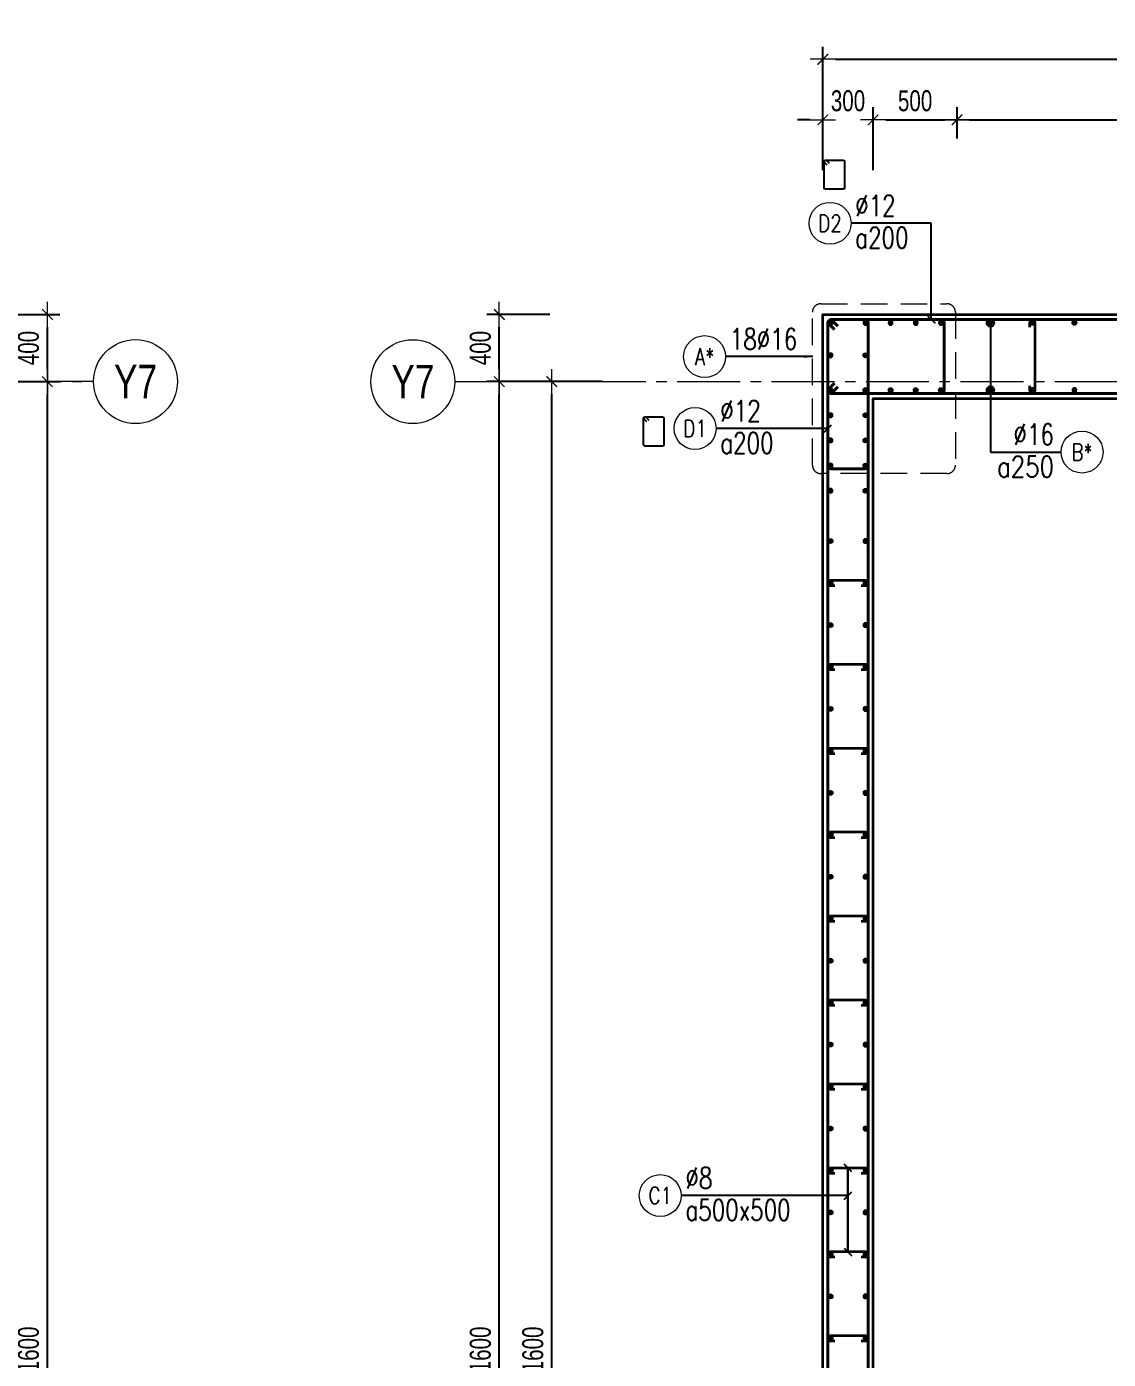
# Model space of a CAD drawing. Header units: millimetres. Extents: x 931337 to 1117500, y 19732 to 157199.
# Drawn here: x 1053417 to 1059861, y 143408 to 151348 of the extents above; entities that cross this region are included whole.
import ezdxf
from ezdxf.enums import TextEntityAlignment as Align

# ---------------------------------------------------------------- set-up
doc = ezdxf.new("R2010")
doc.units = ezdxf.units.MM
doc.header["$MEASUREMENT"] = 0
doc.linetypes.add('HIDDEN2', pattern=[4.7625, 3.175, -1.5875])
doc.linetypes.add('OF_Grid_1$0$CENTER2', pattern=[1.125, 0.75, -0.125, 0.125, -0.125])
doc.layers.get('0').update_dxf_attribs({"lineweight": 20})
doc.layers.get('Defpoints').update_dxf_attribs({"color": 151, "lineweight": 9})
for name, color, linetype, lineweight in [('KC-LEADER', 153, 'Continuous', 18), ('KC-THEP', 6, 'Continuous', 40), ('NDC_S_DIM', 1, 'Continuous', 15), ('NDC_S_HIDDEN', 8, 'HIDDEN2', 13), ('NDC_S_LEADER', 1, 'Continuous', 15), ('NDC_S_REBAR', 4, 'Continuous', 35), ('NDC_S_STIRRUP', 4, 'Continuous', 40), ('NDC_S_VN TEXT', 7, 'Continuous', 20), ('NDC_S_WALL', 6, 'Continuous', 35), ('OF_Grid_1$0$NDC_S_AXIS', 5, 'OF_Grid_1$0$CENTER2', 13), ('OF_Grid_1$0$NDC_S_SYMBOL', 1, 'Continuous', 15), ('OF_Grid_1$0$NDC_S_TEXT SYMBOL', 7, 'Continuous', 20)]:
    doc.layers.add(name, color=color, linetype=linetype, lineweight=lineweight)
doc.layers.add('Ligature', color=1, linetype='Continuous')
doc.styles.add('NDC_ARIAL', font='arial.ttf', dxfattribs={"width": 0.85})
doc.styles.add('NDC_DIM', font='', dxfattribs={"width": 0.75})
doc.styles.add('NDC_EN TXT', font='romans.shx', dxfattribs={"width": 0.8})
doc.styles.add('OF_Grid_1$0$NDC_ANNO', font='', dxfattribs={"width": 0.8})
doc.styles.get('NDC_DIM').set_extended_font_data('Dotum')
doc.styles.get('OF_Grid_1$0$NDC_ANNO').set_extended_font_data('Dotum')
doc.dimstyles.new('NDC_1-50', dxfattribs={"dimscale": 50, "dimtxt": 2.5, "dimasz": 1, "dimexe": 1.5, "dimexo": 0, "dimgap": 0.8, "dimtad": 1, "dimdec": 0, "dimdsep": 46, "dimtxsty": 'NDC_ARIAL', "dimblk": 'DIMMARK', "dimcen": 49999.938995, "dimdle": 1.5, "dimclrd": 1, "dimclre": 1, "dimclrt": 3, "dimadec": 0, "dimazin": 0, "dimtfac": 1, "dimtdec": 0, "dimtix": 1, "dimtmove": 2, "dimatfit": 3, "dimfxl": 1, "dimarcsym": 0})
doc.dimstyles.new('NDC_dim_30', dxfattribs={"dimscale": 30, "dimtxt": 2.5, "dimasz": 1.5, "dimexe": 1.5, "dimexo": 2.5, "dimgap": 1, "dimtad": 1, "dimdec": 0, "dimzin": 0, "dimdsep": 46, "dimtxsty": 'NDC_DIM', "dimblk": 'DIMMARK', "dimcen": 0.09, "dimdle": 1.2, "dimclrd": 1, "dimclre": 1, "dimclrt": 3, "dimadec": 0, "dimazin": 0, "dimtfac": 1, "dimtdec": 0, "dimtix": 1, "dimtofl": 0, "dimtmove": 0, "dimatfit": 3, "dimfxl": 6, "dimfxlon": 1, "dimtolj": 1, "dimtzin": 0, "dimarcsym": 0})
doc.dimstyles.new('NDC_dim_50', dxfattribs={"dimscale": 50, "dimtxt": 2.5, "dimasz": 1.5, "dimexe": 1.5, "dimexo": 2.5, "dimgap": 1, "dimtad": 1, "dimdec": 0, "dimzin": 0, "dimdsep": 46, "dimtxsty": 'NDC_DIM', "dimblk": 'DIMMARK', "dimcen": 0.09, "dimdle": 1.2, "dimclrd": 1, "dimclre": 1, "dimclrt": 3, "dimadec": 0, "dimazin": 0, "dimtfac": 1, "dimtdec": 0, "dimtix": 1, "dimtofl": 0, "dimtmove": 0, "dimatfit": 3, "dimfxl": 6, "dimfxlon": 1, "dimtolj": 1, "dimtzin": 0, "dimarcsym": 0})

# ---------------------------------------------------------------- blocks, each defined once
blk = doc.blocks.new('THEP')
at = {"layer": 'KC-LEADER', "color": 6}
blk.add_circle((0, 0), 14, dxfattribs=at)
at = {"layer": 'KC-THEP'}
for p, q in [((-14, 0), (14, 0)), ((9.9, 9.9), (-9.9, -9.9)), ((-9.9, 9.9), (9.9, -9.9)), ((0, 14), (0, -14))]:
    blk.add_line(p, q, dxfattribs=at)
blk = doc.blocks.new('*U89')
at = {"layer": 'KC-THEP', "rotation": 99.6685644363809}
blk.add_blockref('THEP', (-50, 223.5), dxfattribs=at)
at = {"layer": 'KC-THEP', "xscale": -1, "rotation": 80.33143556361907}
blk.add_blockref('THEP', (-50, 16.5), dxfattribs=at)
blk = doc.blocks.new('*U90')
at = {"layer": 'NDC_S_HIDDEN', "color": 0, "linetype": 'ByBlock', "lineweight": -2, "transparency": 16777216, "rotation": 90}
for p in [(-151449.4, 72919.4), (-151449.4, 72669.4), (-151449.4, 72419.4), (-151449.4, 72169.4), (-151449.4, 71919.4), (-151449.4, 71669.4), (-151449.4, 71419.4), (-151449.4, 71169.4), (-151449.4, 70919.4), (-151449.4, 70669.4), (-151449.4, 70419.4), (-151449.4, 70169.4), (-151449.4, 69919.4), (-151449.4, 69669.4), (-151449.4, 69419.4), (-151449.4, 69169.4), (-151449.4, 68919.4), (-151449.4, 68669.4), (-151449.4, 68419.4), (-151449.4, 68169.4)]:
    blk.add_blockref('*U89', p, dxfattribs=at)
blk = doc.blocks.new('DIMMARK')
at = {"layer": 'NDC_S_DIM', "color": 1}
blk.add_line((-1.5, 0), (1, 0), dxfattribs=at)
at = {"layer": 'NDC_S_DIM', "color": 2, "const_width": 0.1}
blk.add_lwpolyline([(-0.42, -0.42), (0.42, 0.42)], dxfattribs=at)
blk = doc.blocks.new('*U12')
blk.add_circle((-2.5, 0), 2.5)
at = {"layer": 'NDC_S_VN TEXT', "color": 3, "style": 'NDC_EN TXT', "width": 0.75}
for tag, p in [('DK1', (0.5, 0.85)), ('KC1', (0.5, -2.97))]:
    blk.add_attdef(tag, p, '', height=2.5, dxfattribs=at)
at = {"layer": 'NDC_S_VN TEXT', "color": 7, "style": 'NDC_EN TXT', "width": 0.8}
blk.add_attdef('SH2', text='', height=2, dxfattribs=at).set_placement((-2.5, 0), align=Align.MIDDLE)
blk = doc.blocks.new('*U10')
blk.add_circle((2.5, 0), 2.5)
at = {"layer": 'NDC_S_VN TEXT', "color": 3, "style": 'NDC_EN TXT'}
for tag, width, p in [('DK2', 0.75, (-0.85, 0.85)), ('KC2', 0.8, (-0.85, -2.97))]:
    blk.add_attdef(tag, text='', height=2.5, dxfattribs=dict(at, width=width)).set_placement(p, align=Align.RIGHT)
at = {"layer": 'NDC_S_VN TEXT', "color": 7, "style": 'NDC_EN TXT', "width": 0.8}
blk.add_attdef('SH3', text='', height=2, dxfattribs=at).set_placement((2.5, 0), align=Align.MIDDLE)
blk = doc.blocks.new('*U11')
blk.add_circle((-2.5, 0), 2.5)
at = {"layer": 'NDC_S_VN TEXT', "color": 3, "style": 'NDC_EN TXT', "width": 0.75}
for tag, p in [('DK1', (0.5, 0.85)), ('KC1', (0.5, -2.97))]:
    blk.add_attdef(tag, p, '', height=2.5, dxfattribs=at)
at = {"layer": 'NDC_S_VN TEXT', "color": 7, "style": 'NDC_EN TXT', "width": 0.8}
blk.add_attdef('SH2', text='', height=2, dxfattribs=at).set_placement((-2.5, 0), align=Align.MIDDLE)
blk = doc.blocks.new('*U13')
blk.add_circle((-2.5, 0), 2.5)
at = {"layer": 'NDC_S_VN TEXT', "color": 3, "style": 'NDC_EN TXT', "width": 0.75}
blk.add_attdef('DK1', (0.5, 0.85), '', height=2.5, dxfattribs=at)
at = {"layer": 'NDC_S_VN TEXT', "color": 7, "style": 'NDC_EN TXT', "width": 0.8}
blk.add_attdef('SH2', text='', height=2, dxfattribs=at).set_placement((-2.5, 0), align=Align.MIDDLE)
blk = doc.blocks.new('*D492')
at = {"layer": 'Defpoints', "color": 0, "transparency": 16777216}
for p in [(1058459.6, 150792.7), (1058159.6, 149632.7), (1058459.6, 149132.7)]:
    blk.add_point(p, dxfattribs=at)
at = {"layer": 'NDC_S_DIM', "color": 1, "lineweight": -2, "transparency": 16777216}
for p, q in [((1058159.6, 150492.7), (1058159.6, 150867.7)), ((1058459.6, 150492.7), (1058459.6, 150867.7)), ((1058084.6, 150792.7), (1058009.6, 150792.7)), ((1058534.6, 150792.7), (1058609.6, 150792.7))]:
    blk.add_line(p, q, dxfattribs=at)
at = {"layer": 'NDC_S_DIM', "color": 1, "lineweight": -2, "transparency": 16777216, "xscale": 75, "yscale": 75, "zscale": 75}
blk.add_blockref('DIMMARK', (1058159.6, 150792.7), dxfattribs=at)
at = {"layer": 'NDC_S_DIM', "color": 1, "lineweight": -2, "transparency": 16777216, "xscale": 75, "yscale": 75, "zscale": 75, "rotation": 180}
blk.add_blockref('DIMMARK', (1058459.6, 150792.7), dxfattribs=at)
at = {"layer": 'NDC_S_DIM', "color": 3, "transparency": 16777216, "insert": (1058309.6, 150905.3), "char_height": 125, "attachment_point": 5, "style": 'NDC_DIM'}
blk.add_mtext('\\A1;300', dxfattribs=at)
blk = doc.blocks.new('*D493')
at = {"layer": 'Defpoints', "color": 0, "transparency": 16777216}
for p in [(1058959.4, 150792.7), (1058959.4, 150555.9), (1058459.6, 149132.7)]:
    blk.add_point(p, dxfattribs=at)
at = {"layer": 'NDC_S_DIM', "color": 1, "lineweight": -2, "transparency": 16777216}
for p, q in [((1058459.6, 150492.7), (1058459.6, 150867.7)), ((1058959.4, 150680.9), (1058959.4, 150867.7)), ((1058534.6, 150792.7), (1058884.4, 150792.7))]:
    blk.add_line(p, q, dxfattribs=at)
at = {"layer": 'NDC_S_DIM', "color": 1, "lineweight": -2, "transparency": 16777216, "xscale": 75, "yscale": 75, "zscale": 75, "rotation": 180}
blk.add_blockref('DIMMARK', (1058459.6, 150792.7), dxfattribs=at)
at = {"layer": 'NDC_S_DIM', "color": 1, "lineweight": -2, "transparency": 16777216, "xscale": 75, "yscale": 75, "zscale": 75}
blk.add_blockref('DIMMARK', (1058959.4, 150792.7), dxfattribs=at)
at = {"layer": 'NDC_S_DIM', "color": 3, "transparency": 16777216, "insert": (1058709.5, 150905.3), "char_height": 125, "attachment_point": 5, "style": 'NDC_DIM'}
blk.add_mtext('\\A1;500', dxfattribs=at)
blk = doc.blocks.new('*D494')
at = {"layer": 'Defpoints', "color": 0, "transparency": 16777216}
for p in [(1061159.6, 150792.7), (1058959.4, 150555.9), (1061159.6, 149132.7)]:
    blk.add_point(p, dxfattribs=at)
at = {"layer": 'NDC_S_DIM', "color": 1, "lineweight": -2, "transparency": 16777216}
for p, q in [((1058959.4, 150680.9), (1058959.4, 150867.7)), ((1061159.6, 150492.7), (1061159.6, 150867.7)), ((1059034.4, 150792.7), (1061084.6, 150792.7))]:
    blk.add_line(p, q, dxfattribs=at)
at = {"layer": 'NDC_S_DIM', "color": 1, "lineweight": -2, "transparency": 16777216, "xscale": 75, "yscale": 75, "zscale": 75, "rotation": 180}
blk.add_blockref('DIMMARK', (1058959.4, 150792.7), dxfattribs=at)
at = {"layer": 'NDC_S_DIM', "color": 1, "lineweight": -2, "transparency": 16777216, "xscale": 75, "yscale": 75, "zscale": 75}
blk.add_blockref('DIMMARK', (1061159.6, 150792.7), dxfattribs=at)
at = {"layer": 'NDC_S_DIM', "color": 3, "transparency": 16777216, "insert": (1060059.5, 150905.3), "char_height": 125, "attachment_point": 5, "style": 'NDC_DIM'}
blk.add_mtext('\\A1;2200', dxfattribs=at)
blk = doc.blocks.new('*D499')
at = {"layer": 'Defpoints', "color": 0, "transparency": 16777216}
for p in [(1064459.6, 151153), (1058159.6, 149632.7), (1064459.6, 149632.7)]:
    blk.add_point(p, dxfattribs=at)
at = {"layer": 'NDC_S_DIM', "color": 1, "lineweight": -2, "transparency": 16777216}
for p, q in [((1058159.6, 150853), (1058159.6, 151228)), ((1064459.6, 150853), (1064459.6, 151228)), ((1058234.6, 151153), (1064384.6, 151153))]:
    blk.add_line(p, q, dxfattribs=at)
at = {"layer": 'NDC_S_DIM', "color": 1, "lineweight": -2, "transparency": 16777216, "xscale": 75, "yscale": 75, "zscale": 75, "rotation": 180}
blk.add_blockref('DIMMARK', (1058159.6, 151153), dxfattribs=at)
at = {"layer": 'NDC_S_DIM', "color": 1, "lineweight": -2, "transparency": 16777216, "xscale": 75, "yscale": 75, "zscale": 75}
blk.add_blockref('DIMMARK', (1064459.6, 151153), dxfattribs=at)
at = {"layer": 'NDC_S_DIM', "color": 3, "transparency": 16777216, "insert": (1061309.6, 151265.6), "char_height": 125, "attachment_point": 5, "style": 'NDC_DIM'}
blk.add_mtext('\\A1;6300', dxfattribs=at)
blk = doc.blocks.new('*D500')
at = {"layer": 'Defpoints', "color": 0, "transparency": 16777216}
for p in [(1056545, 149232.7), (1058788.9, 149232.7), (1058898.3, 137632.7)]:
    blk.add_point(p, dxfattribs=at)
at = {"layer": 'NDC_S_DIM', "color": 1, "lineweight": -2, "transparency": 16777216}
for p, q in [((1056845, 149232.7), (1056470, 149232.7)), ((1056545, 137707.7), (1056545, 149157.7)), ((1056845, 137632.7), (1056470, 137632.7))]:
    blk.add_line(p, q, dxfattribs=at)
at = {"layer": 'NDC_S_DIM', "color": 1, "lineweight": -2, "transparency": 16777216, "xscale": 75, "yscale": 75, "zscale": 75}
for p, rotation in [((1056545, 149232.7), 90), ((1056545, 137632.7), 270)]:
    blk.add_blockref('DIMMARK', p, dxfattribs=dict(at, rotation=rotation))
at = {"layer": 'NDC_S_DIM', "color": 3, "transparency": 16777216, "insert": (1056432.5, 143432.7), "char_height": 125, "attachment_point": 5, "rotation": 90, "style": 'NDC_DIM'}
blk.add_mtext('\\A1;11600', dxfattribs=at)
blk = doc.blocks.new('*U86')
at = {"layer": 'OF_Grid_1$0$NDC_S_SYMBOL'}
blk.add_line((5, 0), (9, 0), dxfattribs=at)
blk.add_circle((0, 0), 5, dxfattribs=at)
at = {"layer": 'OF_Grid_1$0$NDC_S_TEXT SYMBOL', "color": 7, "style": 'OF_Grid_1$0$NDC_ANNO', "width": 0.8}
blk.add_attdef('GRID', text='', height=4, rotation=270, dxfattribs=at).set_placement((0, 0), align=Align.MIDDLE)
blk = doc.blocks.new('*D502')
at = {"layer": 'Defpoints', "color": 0, "ltscale": 200, "transparency": 16777216}
for p in [(1056232.5, 149232.7), (1058273.5, 149232.7), (1058273.6, 137632.9)]:
    blk.add_point(p, dxfattribs=at)
at = {"layer": 'NDC_S_DIM', "color": 1, "lineweight": -2, "ltscale": 200, "transparency": 16777216}
for p, q in [((1056532.5, 149232.7), (1056157.5, 149232.7)), ((1056232.5, 137707.9), (1056232.5, 149157.7)), ((1056532.5, 137632.9), (1056157.5, 137632.9))]:
    blk.add_line(p, q, dxfattribs=at)
at = {"layer": 'NDC_S_DIM', "color": 1, "lineweight": -2, "ltscale": 200, "transparency": 16777216, "xscale": 75, "yscale": 75, "zscale": 75}
for p, rotation in [((1056232.5, 149232.7), 90), ((1056232.5, 137632.9), 270)]:
    blk.add_blockref('DIMMARK', p, dxfattribs=dict(at, rotation=rotation))
at = {"layer": 'NDC_S_DIM', "color": 3, "ltscale": 200, "transparency": 16777216, "insert": (1056119.9, 143432.8), "char_height": 125, "attachment_point": 5, "rotation": 90, "style": 'NDC_DIM'}
blk.add_mtext('\\A1;11600', dxfattribs=at)
blk = doc.blocks.new('*D503')
at = {"layer": 'Defpoints', "color": 0, "ltscale": 200, "transparency": 16777216}
for p in [(1056232.5, 149632.7), (1058159.6, 149632.7), (1058273.5, 149232.7)]:
    blk.add_point(p, dxfattribs=at)
at = {"layer": 'NDC_S_DIM', "color": 1, "lineweight": -2, "ltscale": 200, "transparency": 16777216}
for p, q in [((1056532.5, 149632.7), (1056157.5, 149632.7)), ((1056232.5, 149307.7), (1056232.5, 149557.7)), ((1056532.5, 149232.7), (1056157.5, 149232.7))]:
    blk.add_line(p, q, dxfattribs=at)
at = {"layer": 'NDC_S_DIM', "color": 1, "lineweight": -2, "ltscale": 200, "transparency": 16777216, "xscale": 75, "yscale": 75, "zscale": 75}
for p, rotation in [((1056232.5, 149632.7), 90), ((1056232.5, 149232.7), 270)]:
    blk.add_blockref('DIMMARK', p, dxfattribs=dict(at, rotation=rotation))
at = {"layer": 'NDC_S_DIM', "color": 3, "ltscale": 200, "transparency": 16777216, "insert": (1056119.9, 149432.7), "char_height": 125, "attachment_point": 5, "rotation": 90, "style": 'NDC_DIM'}
blk.add_mtext('\\A1;400', dxfattribs=at)
blk = doc.blocks.new('*D864')
at = {"layer": 'Defpoints', "color": 0, "ltscale": 200, "transparency": 16777216}
for p in [(1051903.1, 149232.7), (1053540.3, 149232.7), (1051903, 137632.9)]:
    blk.add_point(p, dxfattribs=at)
at = {"layer": 'NDC_S_DIM', "color": 1, "lineweight": -2, "ltscale": 200, "transparency": 16777216}
for p, q in [((1053240.3, 149232.7), (1053615.3, 149232.7)), ((1053540.3, 137707.9), (1053540.3, 149157.7)), ((1053240.3, 137632.9), (1053615.3, 137632.9))]:
    blk.add_line(p, q, dxfattribs=at)
at = {"layer": 'NDC_S_DIM', "color": 1, "lineweight": -2, "ltscale": 200, "transparency": 16777216, "xscale": 75, "yscale": 75, "zscale": 75}
for p, rotation in [((1053540.3, 149232.7), 90), ((1053540.3, 137632.9), 270)]:
    blk.add_blockref('DIMMARK', p, dxfattribs=dict(at, rotation=rotation))
at = {"layer": 'NDC_S_DIM', "color": 3, "ltscale": 200, "transparency": 16777216, "insert": (1053427.7, 143432.8), "char_height": 125, "attachment_point": 5, "rotation": 90, "style": 'NDC_DIM'}
blk.add_mtext('\\A1;11600', dxfattribs=at)
blk = doc.blocks.new('*D849')
at = {"layer": 'Defpoints', "color": 0, "ltscale": 200, "transparency": 16777216}
for p in [(1052017, 149632.7), (1053540.3, 149632.7), (1051903.1, 149232.7)]:
    blk.add_point(p, dxfattribs=at)
at = {"layer": 'NDC_S_DIM', "color": 1, "lineweight": -2, "ltscale": 200, "transparency": 16777216}
for p, q in [((1053240.3, 149632.7), (1053615.3, 149632.7)), ((1053540.3, 149307.7), (1053540.3, 149557.7)), ((1053240.3, 149232.7), (1053615.3, 149232.7))]:
    blk.add_line(p, q, dxfattribs=at)
at = {"layer": 'NDC_S_DIM', "color": 1, "lineweight": -2, "ltscale": 200, "transparency": 16777216, "xscale": 75, "yscale": 75, "zscale": 75}
for p, rotation in [((1053540.3, 149632.7), 90), ((1053540.3, 149232.7), 270)]:
    blk.add_blockref('DIMMARK', p, dxfattribs=dict(at, rotation=rotation))
at = {"layer": 'NDC_S_DIM', "color": 3, "ltscale": 200, "transparency": 16777216, "insert": (1053427.7, 149432.7), "char_height": 125, "attachment_point": 5, "rotation": 90, "style": 'NDC_DIM'}
blk.add_mtext('\\A1;400', dxfattribs=at)
blk = doc.blocks.new('*U88')
at = {"layer": 'OF_Grid_1$0$NDC_S_SYMBOL'}
blk.add_line((-5, 0), (-9, 0), dxfattribs=at)
blk.add_circle((0, 0), 5, dxfattribs=at)
at = {"layer": 'OF_Grid_1$0$NDC_S_TEXT SYMBOL', "color": 7, "style": 'OF_Grid_1$0$NDC_ANNO', "width": 0.8}
blk.add_attdef('GRID', text='', height=4, rotation=90, dxfattribs=at).set_placement((0, 0), align=Align.MIDDLE)

msp = doc.modelspace()

# ---------------------------------------------------------------- linework, layer by layer
at = {"layer": 'Ligature'}
for points in [[(1058186.41, 150522.53), (1058170.444, 150538.496, -0.66817864), (1058176.218, 150552.434), (1058280.847, 150552.434, -0.41421356), (1058289.011, 150544.269), (1058289.011, 150387.161, -0.41421356), (1058280.847, 150378.997), (1058176.218, 150378.997, -0.41421356), (1058168.053, 150387.161), (1058168.053, 150544.269, -0.66817864), (1058181.991, 150550.042), (1058197.957, 150534.077)], [(1057110.769, 148992.482), (1057094.803, 149008.447, -0.66817864), (1057100.576, 149022.386), (1057205.205, 149022.386, -0.41421356), (1057213.37, 149014.221), (1057213.37, 148857.113, -0.41421356), (1057205.205, 148848.948), (1057100.576, 148848.948, -0.41421356), (1057092.411, 148857.113), (1057092.411, 149014.221, -0.66817864), (1057106.35, 149019.994), (1057122.315, 149004.028)]]:
    msp.add_lwpolyline(points, format="xyb", dxfattribs=at)
at = {"layer": 'NDC_S_HIDDEN', "ltscale": 50}
msp.add_lwpolyline([(1058147.26, 149696.084), (1058899.47, 149696.084, -0.41421356), (1058949.47, 149646.084), (1058949.47, 148735.14, -0.41421356), (1058899.47, 148685.14), (1058147.26, 148685.14, -0.41421356), (1058097.26, 148735.14), (1058097.26, 149646.084, -0.41421356)], format="xyb", close=True, dxfattribs=at)
at = {"layer": 'NDC_S_LEADER'}
msp.add_line((1058159.63, 148482.684), (1058159.63, 149632.684), dxfattribs=at)
at = {"layer": 'NDC_S_REBAR'}
for points in [[(1059393.427, 149557.684), (1059393.427, 149582.684, -1), (1059423.427, 149582.684), (1059423.427, 149182.684, -1), (1059393.427, 149182.684), (1059393.427, 149207.684)], [(1058388.142, 148017.684), (1058413.142, 148017.684, 1), (1058413.142, 148047.684), (1058206.118, 148047.684, 1), (1058206.118, 148017.684), (1058231.118, 148017.684)], [(1058388.142, 147517.684), (1058413.142, 147517.684, 1), (1058413.142, 147547.684), (1058206.118, 147547.684, 1), (1058206.118, 147517.684), (1058231.118, 147517.684)], [(1058388.142, 147017.684), (1058413.142, 147017.684, 1), (1058413.142, 147047.684), (1058206.118, 147047.684, 1), (1058206.118, 147017.684), (1058231.118, 147017.684)], [(1058388.142, 146517.684), (1058413.142, 146517.684, 1), (1058413.142, 146547.684), (1058206.118, 146547.684, 1), (1058206.118, 146517.684), (1058231.118, 146517.684)], [(1058388.142, 146017.684), (1058413.142, 146017.684, 1), (1058413.142, 146047.684), (1058206.118, 146047.684, 1), (1058206.118, 146017.684), (1058231.118, 146017.684)], [(1058388.142, 145517.684), (1058413.142, 145517.684, 1), (1058413.142, 145547.684), (1058206.118, 145547.684, 1), (1058206.118, 145517.684), (1058231.118, 145517.684)], [(1058388.142, 145017.684), (1058413.142, 145017.684, 1), (1058413.142, 145047.684), (1058206.118, 145047.684, 1), (1058206.118, 145017.684), (1058231.118, 145017.684)], [(1058388.142, 144517.684), (1058413.142, 144517.684, 1), (1058413.142, 144547.684), (1058206.118, 144547.684, 1), (1058206.118, 144517.684), (1058231.118, 144517.684)], [(1058388.142, 144017.684), (1058413.142, 144017.684, 1), (1058413.142, 144047.684), (1058206.118, 144047.684, 1), (1058206.118, 144017.684), (1058231.118, 144017.684)], [(1058388.142, 143517.684), (1058413.142, 143517.684, 1), (1058413.142, 143547.684), (1058206.118, 143547.684, 1), (1058206.118, 143517.684), (1058231.118, 143517.684)]]:
    msp.add_lwpolyline(points, format="xyb", dxfattribs=at)
at = {"layer": 'NDC_S_STIRRUP'}
for points in [[(1064369.63, 149202.684), (1064409.63, 149162.684, 0.41421356), (1064429.63, 149182.684), (1064429.63, 149582.684, 0.41421356), (1064409.63, 149602.684), (1058209.63, 149602.684, 0.41421356), (1058189.63, 149582.684), (1058189.63, 149182.684, 0.41421356), (1058209.63, 149162.684), (1064409.63, 149162.684, 0.41421356), (1064429.63, 149182.684), (1064389.63, 149222.684)], [(1058249.63, 149202.684), (1058209.63, 149162.684, -0.41421356), (1058189.63, 149182.684), (1058189.63, 149582.684, -0.41421356), (1058209.63, 149602.684), (1058863.142, 149602.684, -0.41421356), (1058883.142, 149582.684), (1058883.142, 149182.684, -0.41421356), (1058863.142, 149162.684), (1058209.63, 149162.684, -0.41421356), (1058189.63, 149182.684), (1058229.63, 149222.684)], [(1058229.63, 137322.684), (1058189.63, 137282.684, 0.41421356), (1058209.63, 137262.684), (1058409.63, 137262.684, 0.41421356), (1058429.63, 137282.684), (1058429.63, 149582.684, 0.41421356), (1058409.63, 149602.684), (1058209.63, 149602.684, 0.41421356), (1058189.63, 149582.684), (1058189.63, 137282.684, 0.41421356), (1058209.63, 137262.684), (1058249.63, 137302.684)], [(1058229.63, 149542.684), (1058189.63, 149582.684, -0.41421356), (1058209.63, 149602.684), (1058409.63, 149602.684, -0.41421356), (1058429.63, 149582.684), (1058429.63, 148734.073, -0.41421356), (1058409.63, 148714.073), (1058209.63, 148714.073, -0.41421356), (1058189.63, 148734.073), (1058189.63, 149582.684, -0.41421356), (1058209.63, 149602.684), (1058249.63, 149562.684)]]:
    msp.add_lwpolyline(points, format="xyb", dxfattribs=at)
at = {"layer": 'NDC_S_WALL'}
for points in [[(1058159.63, 137232.684), (1058159.63, 149632.684), (1064459.63, 149632.684), (1064459.63, 137232.684)], [(1061159.63, 137732.684), (1058459.63, 137732.684), (1058459.63, 149132.684), (1061159.63, 149132.684)]]:
    msp.add_lwpolyline(points, close=True, dxfattribs=at)
at = {"layer": 'OF_Grid_1$0$NDC_S_AXIS', "ltscale": 500}
for p, q in [((1035125.277, 149232.684), (1053745.865, 149232.684)), ((1056167.147, 149232.684), (1066188.535, 149232.684))]:
    msp.add_line(p, q, dxfattribs=at)

# ---------------------------------------------------------------- block references
at = {"layer": 'KC-THEP'}
for p, rotation in [((1058206.118, 149582.684), 189.6685644363809), ((1059158.427, 149582.684), 189.6685644363809), ((1059408.427, 149582.684), 189.6685644363809), ((1059658.427, 149582.684), 189.6685644363809), ((1058413.142, 149389.458), 9.66856443638095), ((1058413.142, 149182.684), 9.66856443638095), ((1058563.142, 149182.684), 9.66856443638095), ((1058713.142, 149182.684), 9.66856443638095), ((1058863.142, 149182.684), 9.66856443638095), ((1058413.142, 149032.684), 9.66856443638095), ((1058413.142, 148882.684), 9.66856443638095), ((1058413.142, 148732.684), 9.66856443638095), ((1058413.142, 148582.684), 9.66856443638095)]:
    msp.add_blockref('THEP', p, dxfattribs=dict(at, rotation=rotation))
at = {"layer": 'KC-THEP', "xscale": -1}
for p, rotation in [((1058413.142, 149582.684), 170.331435563619), ((1058563.142, 149582.684), 170.331435563619), ((1058713.142, 149582.684), 170.331435563619), ((1058863.142, 149582.684), 170.331435563619), ((1058206.118, 149389.458), 350.3314355636191), ((1058206.118, 149182.684), 350.3314355636191), ((1059158.427, 149182.684), 350.3314355636191), ((1059408.427, 149182.684), 350.3314355636191), ((1059658.427, 149182.684), 350.3314355636191), ((1058206.118, 149032.684), 350.3314355636191), ((1058206.118, 148882.684), 350.3314355636191), ((1058206.118, 148732.684), 350.3314355636191), ((1058206.118, 148582.684), 350.3314355636191)]:
    msp.add_blockref('THEP', p, dxfattribs=dict(at, rotation=rotation))
at = {"layer": 'NDC_S_HIDDEN', "xscale": -1}
msp.add_blockref('*U90', (906740.191, 75413.237), dxfattribs=at)
at = {"layer": 'NDC_S_VN TEXT', "xscale": 50, "yscale": 50, "zscale": 50}
for name, p, values in [('*U11', (1058327.679, 150175.898), {'SH2': 'D2', 'DK1': '%%C12', 'KC1': 'a200'}), ('*U13', (1057580.641, 149381.621), {'SH2': 'A*', 'DK1': '18%%C16'}), ('*U11', (1057523.693, 148953.483), {'SH2': 'D1', 'DK1': '%%C12', 'KC1': 'a200'}), ('*U10', (1059579.038, 148812.972), {'SH3': 'B*', 'DK2': '%%C16', 'KC2': 'a250'}), ('*U12', (1057316.317, 144383.322), {'SH2': 'C1', 'DK1': '%%c8', 'KC1': 'a500x500'})]:
    msp.add_blockref(name, p, dxfattribs=at).add_auto_attribs(values)
at = {"layer": 'OF_Grid_1$0$NDC_S_AXIS'}
ref = msp.add_blockref('*U88', (1054065.305, 149232.938), dxfattribs=dict(at, xscale=50, yscale=50, zscale=50))
ref.add_attrib('GRID', 'Y7', dxfattribs={"layer": 'OF_Grid_1$0$NDC_S_TEXT SYMBOL', "color": 7, "height": 200, "style": 'OF_Grid_1$0$NDC_ANNO', "width": 0.8}).set_placement((1054065.305, 149232.938), align=Align.MIDDLE)
ref = msp.add_blockref('*U86', (1055717.147, 149232.684), dxfattribs=dict(at, xscale=50, yscale=50, zscale=50))
ref.add_attrib('GRID', 'Y7', dxfattribs={"layer": 'OF_Grid_1$0$NDC_S_TEXT SYMBOL', "color": 7, "height": 200, "style": 'OF_Grid_1$0$NDC_ANNO', "width": 0.8}).set_placement((1055717.147, 149232.684), align=Align.MIDDLE)

# ---------------------------------------------------------------- dimensions: what is measured, and where the dimension line sits
at = {"layer": 'NDC_S_DIM'}
for base, p2, picture, middle in [((1064459.63, 151152.988), (1064459.63, 149632.716), '*D499', (1061309.63, 151265.573)), ((1058459.63, 150792.674), (1058459.63, 149132.716), '*D492', (1058309.63, 150905.259))]:
    dim = msp.add_linear_dim(base=base, p1=(1058159.63, 149632.716), p2=p2, dimstyle='NDC_dim_50', dxfattribs=at)
    dim.commit()
    dim.dimension.update_dxf_attribs({"geometry": picture, "text_midpoint": middle})
for base, p1, p2, picture, middle in [((1058959.424, 150792.674), (1058459.63, 149132.716), (1058959.424, 150555.891), '*D493', (1058709.527, 150905.259)), ((1061159.63, 150792.674), (1058959.424, 150555.891), (1061159.63, 149132.716), '*D494', (1060059.527, 150905.259))]:
    dim = msp.add_linear_dim(base=base, p1=p1, p2=p2, dimstyle='NDC_dim_50', override={"dimtmove": 1}, dxfattribs=at)
    dim.commit()
    dim.dimension.update_dxf_attribs({"geometry": picture, "text_midpoint": middle})
at = {"layer": 'NDC_S_DIM', "ltscale": 200}
for base, p1, p2, picture, middle in [((1053540.305, 149632.684), (1051903.072, 149232.684), (1052016.96, 149632.684), '*D849', (1053427.72, 149432.684)), ((1056232.45, 149632.684), (1058273.517, 149232.684), (1058159.63, 149632.684), '*D503', (1056119.865, 149432.684)), ((1053540.305, 149232.684), (1051902.975, 137632.938), (1051903.072, 149232.684), '*D864', (1053427.72, 143432.811)), ((1056232.45, 149232.684), (1058273.615, 137632.938), (1058273.517, 149232.684), '*D502', (1056119.865, 143432.811))]:
    dim = msp.add_linear_dim(base=base, p1=p1, p2=p2, angle=90, dimstyle='NDC_dim_50', override={"dimtmove": 1}, dxfattribs=at)
    dim.commit()
    dim.dimension.update_dxf_attribs({"geometry": picture, "text_midpoint": middle})
at = {"layer": 'NDC_S_DIM'}
dim = msp.add_linear_dim(base=(1056545.046, 149232.684), p1=(1058898.267, 137632.684), p2=(1058788.934, 149232.684), angle=90, dimstyle='NDC_dim_50', override={"dimtmove": 1}, dxfattribs=at)
dim.commit()
dim.dimension.update_dxf_attribs({"geometry": '*D500', "text_midpoint": (1056432.461, 143432.684)})

# ---------------------------------------------------------------- leaders
at = {"layer": 'NDC_S_LEADER'}
for points, override in [([(1058806.142, 149602.684), (1058806.142, 150175.898), (1058327.679, 150175.898)], {"dimtad": 0, "dimldrblk": 'Oblique'}), ([(1059158.427, 149582.684), (1059158.427, 148812.791), (1059579.038, 148812.791)], {"dimgap": 1, "dimtad": 0, "dimldrblk": 'Origin'}), ([(1059158.427, 149182.684), (1059158.427, 148812.791), (1059579.038, 148812.791)], {"dimgap": 1, "dimtad": 0, "dimldrblk": 'Origin'}), ([(1058189.63, 148953.483), (1057521.618, 148953.483)], {"dimtad": 0, "dimldrblk": 'Oblique'}), ([(1058309.63, 144547.684), (1058309.63, 144047.684)], {"dimtad": 0, "dimldrblk": 'Oblique'}), ([(1058309.63, 144047.684), (1058309.63, 144547.684)], {"dimtad": 0, "dimldrblk": 'Oblique'}), ([(1058309.63, 144383.321), (1057316.317, 144383.321)], {"dimtad": 0, "dimldrblk": 'Oblique'})]:
    msp.add_leader(points, dimstyle='NDC_dim_30', override=override, dxfattribs=at)
msp.add_leader([(1058099.408, 149381.621), (1057580.641, 149381.621)], dimstyle='NDC_1-50', dxfattribs=at)

doc.saveas('drawing.dxf')
